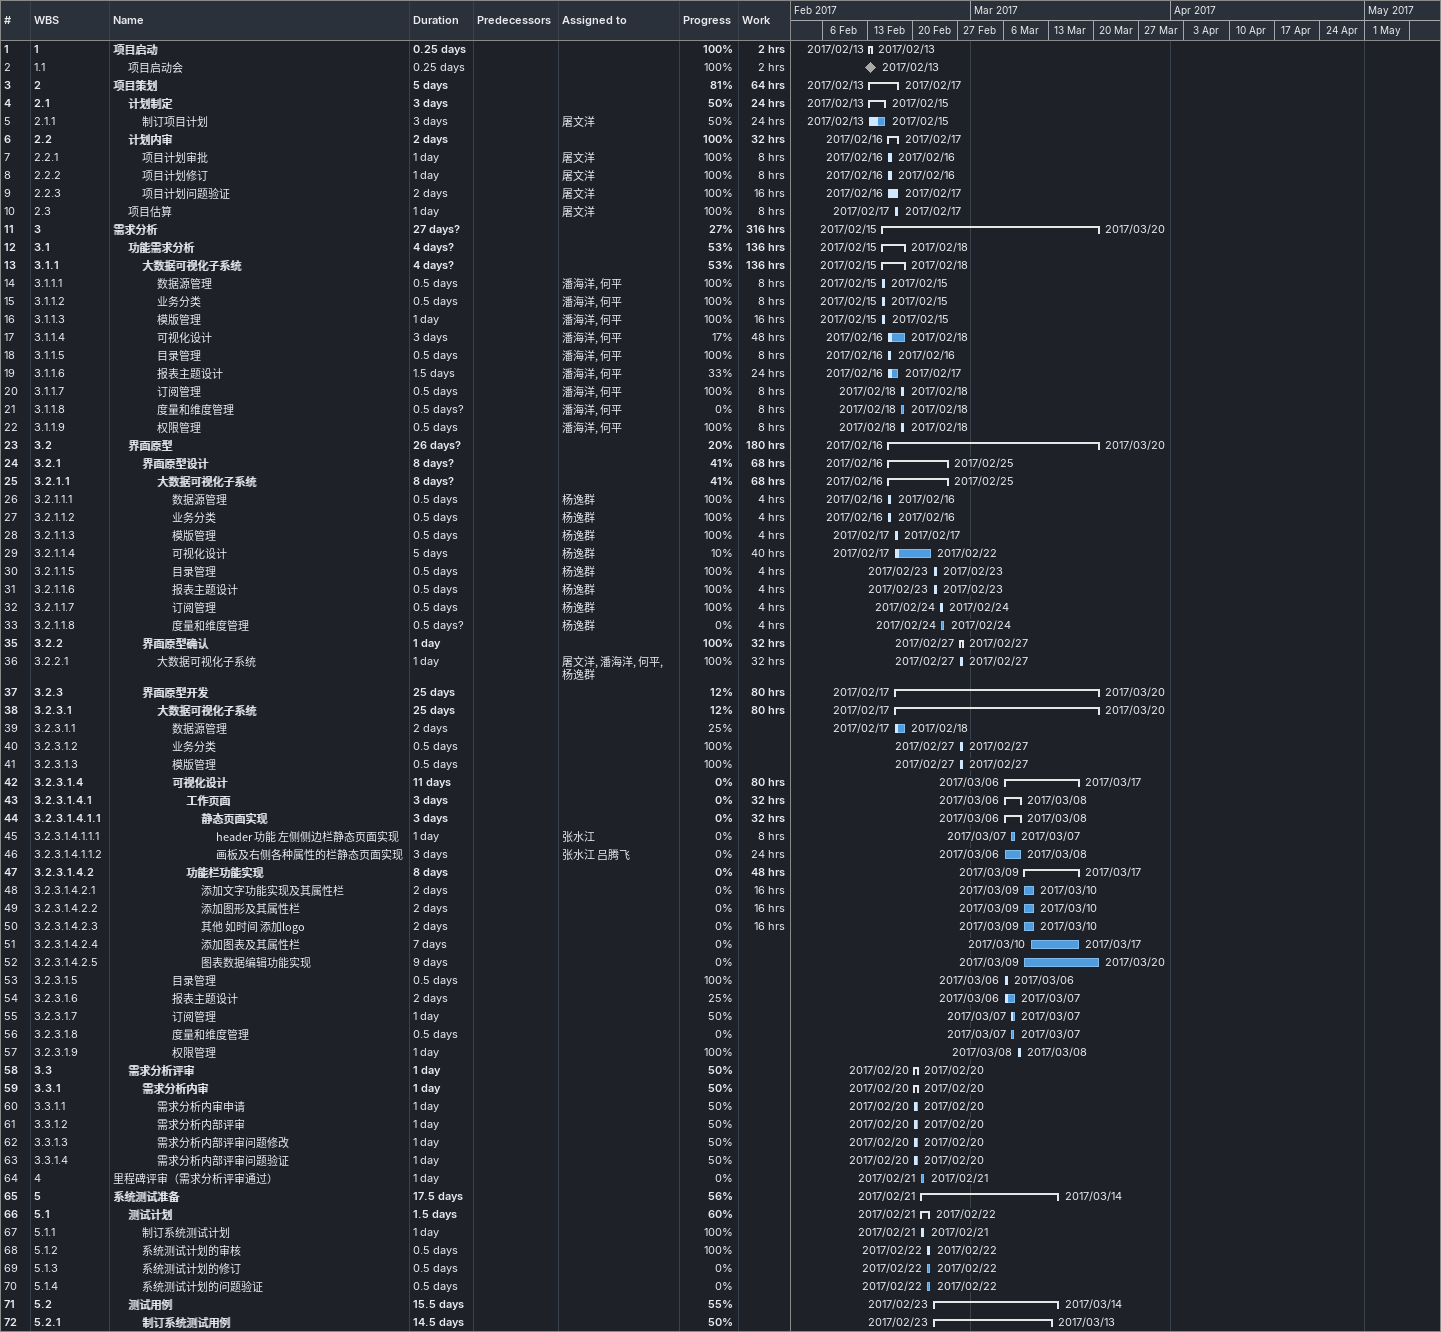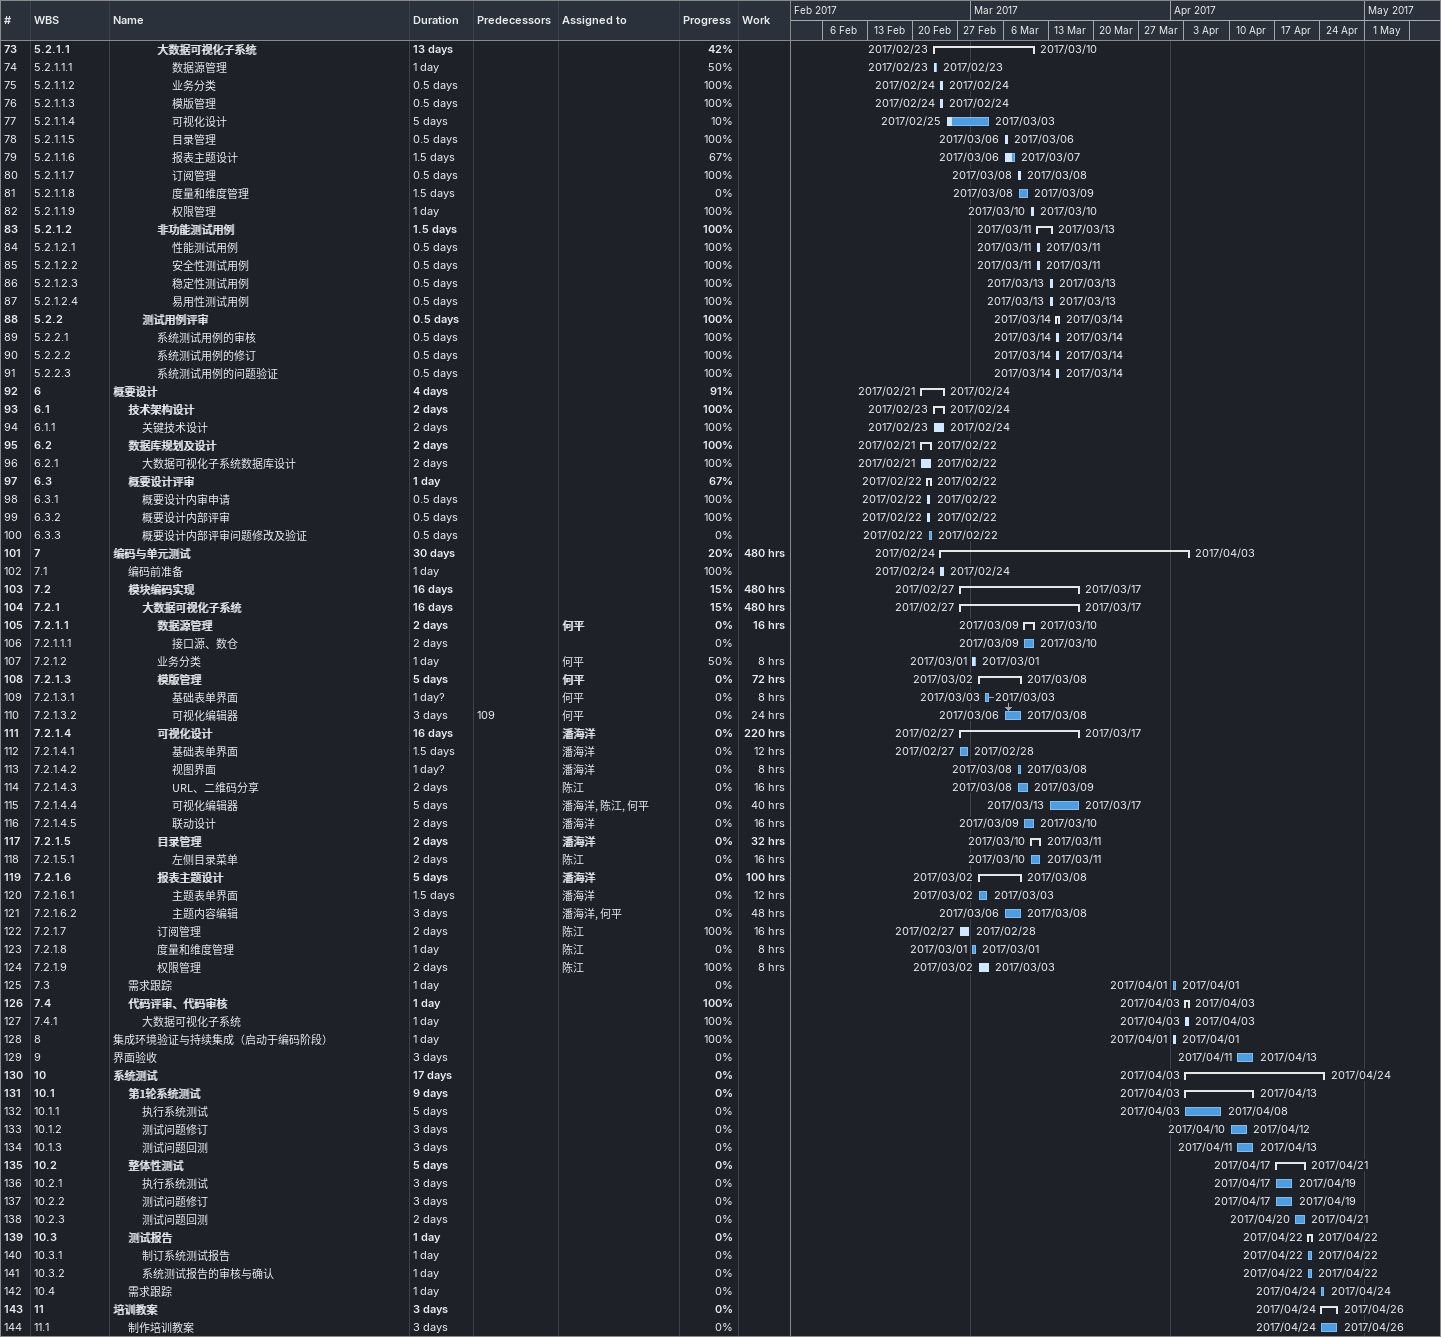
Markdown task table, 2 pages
| ID | WBS | Task | Duration | Start | Finish | Predecessors | Resources | % complete | Work (h) |
|---|---|---|---|---|---|---|---|---|---|
| 1 | 1 | **项目启动** | 0.25d | 2017-02-13 | 2017-02-13 |  |  | 100 | 2 |
| 2 | 1.1 | 项目启动会 | 0.25d | 2017-02-13 | 2017-02-13 |  |  | 100 | 2 |
| 3 | 2 | **项目策划** | 5d | 2017-02-13 | 2017-02-17 |  |  | 81 | 64 |
| 4 | 2.1 | **计划制定** | 3d | 2017-02-13 | 2017-02-15 |  |  | 50 | 24 |
| 5 | 2.1.1 | 制订项目计划 | 3d | 2017-02-13 | 2017-02-15 |  | 屠文洋 | 50 | 24 |
| 6 | 2.2 | **计划内审** | 2d | 2017-02-16 | 2017-02-17 |  |  | 100 | 32 |
| 7 | 2.2.1 | 项目计划审批 | 1d | 2017-02-16 | 2017-02-16 |  | 屠文洋 | 100 | 8 |
| 8 | 2.2.2 | 项目计划修订 | 1d | 2017-02-16 | 2017-02-16 |  | 屠文洋 | 100 | 8 |
| 9 | 2.2.3 | 项目计划问题验证 | 2d | 2017-02-16 | 2017-02-17 |  | 屠文洋 | 100 | 16 |
| 10 | 2.3 | 项目估算 | 1d | 2017-02-17 | 2017-02-17 |  | 屠文洋 | 100 | 8 |
| 11 | 3 | **需求分析** | 27d? | 2017-02-15 | 2017-03-20 |  |  | 27 | 316 |
| 12 | 3.1 | **功能需求分析** | 4d? | 2017-02-15 | 2017-02-18 |  |  | 53 | 136 |
| 13 | 3.1.1 | **大数据可视化子系统** | 4d? | 2017-02-15 | 2017-02-18 |  |  | 53 | 136 |
| 14 | 3.1.1.1 | 数据源管理 | 0.5d | 2017-02-15 | 2017-02-15 |  | 潘海洋, 何平 | 100 | 8 |
| 15 | 3.1.1.2 | 业务分类 | 0.5d | 2017-02-15 | 2017-02-15 |  | 潘海洋, 何平 | 100 | 8 |
| 16 | 3.1.1.3 | 模版管理 | 1d | 2017-02-15 | 2017-02-15 |  | 潘海洋, 何平 | 100 | 16 |
| 17 | 3.1.1.4 | 可视化设计 | 3d | 2017-02-16 | 2017-02-18 |  | 潘海洋, 何平 | 17 | 48 |
| 18 | 3.1.1.5 | 目录管理 | 0.5d | 2017-02-16 | 2017-02-16 |  | 潘海洋, 何平 | 100 | 8 |
| 19 | 3.1.1.6 | 报表主题设计 | 1.5d | 2017-02-16 | 2017-02-17 |  | 潘海洋, 何平 | 33 | 24 |
| 20 | 3.1.1.7 | 订阅管理 | 0.5d | 2017-02-18 | 2017-02-18 |  | 潘海洋, 何平 | 100 | 8 |
| 21 | 3.1.1.8 | 度量和维度管理 | 0.5d? | 2017-02-18 | 2017-02-18 |  | 潘海洋, 何平 | 0 | 8 |
| 22 | 3.1.1.9 | 权限管理 | 0.5d | 2017-02-18 | 2017-02-18 |  | 潘海洋, 何平 | 100 | 8 |
| 23 | 3.2 | **界面原型** | 26d? | 2017-02-16 | 2017-03-20 |  |  | 20 | 180 |
| 24 | 3.2.1 | **界面原型设计** | 8d? | 2017-02-16 | 2017-02-25 |  |  | 41 | 68 |
| 25 | 3.2.1.1 | **大数据可视化子系统** | 8d? | 2017-02-16 | 2017-02-25 |  |  | 41 | 68 |
| 26 | 3.2.1.1.1 | 数据源管理 | 0.5d | 2017-02-16 | 2017-02-16 |  | 杨逸群 | 100 | 4 |
| 27 | 3.2.1.1.2 | 业务分类 | 0.5d | 2017-02-16 | 2017-02-16 |  | 杨逸群 | 100 | 4 |
| 28 | 3.2.1.1.3 | 模版管理 | 0.5d | 2017-02-17 | 2017-02-17 |  | 杨逸群 | 100 | 4 |
| 29 | 3.2.1.1.4 | 可视化设计 | 5d | 2017-02-17 | 2017-02-22 |  | 杨逸群 | 10 | 40 |
| 30 | 3.2.1.1.5 | 目录管理 | 0.5d | 2017-02-23 | 2017-02-23 |  | 杨逸群 | 100 | 4 |
| 31 | 3.2.1.1.6 | 报表主题设计 | 0.5d | 2017-02-23 | 2017-02-23 |  | 杨逸群 | 100 | 4 |
| 32 | 3.2.1.1.7 | 订阅管理 | 0.5d | 2017-02-24 | 2017-02-24 |  | 杨逸群 | 100 | 4 |
| 33 | 3.2.1.1.8 | 度量和维度管理 | 0.5d? | 2017-02-24 | 2017-02-24 |  | 杨逸群 | 0 | 4 |
| 35 | 3.2.2 | **界面原型确认** | 1d | 2017-02-27 | 2017-02-27 |  |  | 100 | 32 |
| 36 | 3.2.2.1 | 大数据可视化子系统 | 1d | 2017-02-27 | 2017-02-27 |  | 屠文洋, 潘海洋, 何平, 杨逸群 | 100 | 32 |
| 37 | 3.2.3 | **界面原型开发** | 25d | 2017-02-17 | 2017-03-20 |  |  | 12 | 80 |
| 38 | 3.2.3.1 | **大数据可视化子系统** | 25d | 2017-02-17 | 2017-03-20 |  |  | 12 | 80 |
| 39 | 3.2.3.1.1 | 数据源管理 | 2d | 2017-02-17 | 2017-02-18 |  |  | 25 |  |
| 40 | 3.2.3.1.2 | 业务分类 | 0.5d | 2017-02-27 | 2017-02-27 |  |  | 100 |  |
| 41 | 3.2.3.1.3 | 模版管理 | 0.5d | 2017-02-27 | 2017-02-27 |  |  | 100 |  |
| 42 | 3.2.3.1.4 | **可视化设计** | 11d | 2017-03-06 | 2017-03-17 |  |  | 0 | 80 |
| 43 | 3.2.3.1.4.1 | **工作页面** | 3d | 2017-03-06 | 2017-03-08 |  |  | 0 | 32 |
| 44 | 3.2.3.1.4.1.1 | **静态页面实现** | 3d | 2017-03-06 | 2017-03-08 |  |  | 0 | 32 |
| 45 | 3.2.3.1.4.1.1.1 | header 功能 左侧侧边栏静态页面实现 | 1d | 2017-03-07 | 2017-03-07 |  | 张水江 | 0 | 8 |
| 46 | 3.2.3.1.4.1.1.2 | 画板及右侧各种属性的栏静态页面实现 | 3d | 2017-03-06 | 2017-03-08 |  | 张水江 吕腾飞 | 0 | 24 |
| 47 | 3.2.3.1.4.2 | **功能栏功能实现** | 8d | 2017-03-09 | 2017-03-17 |  |  | 0 | 48 |
| 48 | 3.2.3.1.4.2.1 | 添加文字功能实现及其属性栏 | 2d | 2017-03-09 | 2017-03-10 |  |  | 0 | 16 |
| 49 | 3.2.3.1.4.2.2 | 添加图形及其属性栏 | 2d | 2017-03-09 | 2017-03-10 |  |  | 0 | 16 |
| 50 | 3.2.3.1.4.2.3 | 其他 如时间 添加logo | 2d | 2017-03-09 | 2017-03-10 |  |  | 0 | 16 |
| 51 | 3.2.3.1.4.2.4 | 添加图表及其属性栏 | 7d | 2017-03-10 | 2017-03-17 |  |  | 0 |  |
| 52 | 3.2.3.1.4.2.5 | 图表数据编辑功能实现 | 9d | 2017-03-09 | 2017-03-20 |  |  | 0 |  |
| 53 | 3.2.3.1.5 | 目录管理 | 0.5d | 2017-03-06 | 2017-03-06 |  |  | 100 |  |
| 54 | 3.2.3.1.6 | 报表主题设计 | 2d | 2017-03-06 | 2017-03-07 |  |  | 25 |  |
| 55 | 3.2.3.1.7 | 订阅管理 | 1d | 2017-03-07 | 2017-03-07 |  |  | 50 |  |
| 56 | 3.2.3.1.8 | 度量和维度管理 | 0.5d | 2017-03-07 | 2017-03-07 |  |  | 0 |  |
| 57 | 3.2.3.1.9 | 权限管理 | 1d | 2017-03-08 | 2017-03-08 |  |  | 100 |  |
| 58 | 3.3 | **需求分析评审** | 1d | 2017-02-20 | 2017-02-20 |  |  | 50 |  |
| 59 | 3.3.1 | **需求分析内审** | 1d | 2017-02-20 | 2017-02-20 |  |  | 50 |  |
| 60 | 3.3.1.1 | 需求分析内审申请 | 1d | 2017-02-20 | 2017-02-20 |  |  | 50 |  |
| 61 | 3.3.1.2 | 需求分析内部评审 | 1d | 2017-02-20 | 2017-02-20 |  |  | 50 |  |
| 62 | 3.3.1.3 | 需求分析内部评审问题修改 | 1d | 2017-02-20 | 2017-02-20 |  |  | 50 |  |
| 63 | 3.3.1.4 | 需求分析内部评审问题验证 | 1d | 2017-02-20 | 2017-02-20 |  |  | 50 |  |
| 64 | 4 | 里程碑评审（需求分析评审通过） | 1d | 2017-02-21 | 2017-02-21 |  |  | 0 |  |
| 65 | 5 | **系统测试准备** | 17.5d | 2017-02-21 | 2017-03-14 |  |  | 56 |  |
| 66 | 5.1 | **测试计划** | 1.5d | 2017-02-21 | 2017-02-22 |  |  | 60 |  |
| 67 | 5.1.1 | 制订系统测试计划 | 1d | 2017-02-21 | 2017-02-21 |  |  | 100 |  |
| 68 | 5.1.2 | 系统测试计划的审核 | 0.5d | 2017-02-22 | 2017-02-22 |  |  | 100 |  |
| 69 | 5.1.3 | 系统测试计划的修订 | 0.5d | 2017-02-22 | 2017-02-22 |  |  | 0 |  |
| 70 | 5.1.4 | 系统测试计划的问题验证 | 0.5d | 2017-02-22 | 2017-02-22 |  |  | 0 |  |
| 71 | 5.2 | **测试用例** | 15.5d | 2017-02-23 | 2017-03-14 |  |  | 55 |  |
| 72 | 5.2.1 | **制订系统测试用例** | 14.5d | 2017-02-23 | 2017-03-13 |  |  | 50 |  |
| 73 | 5.2.1.1 | **大数据可视化子系统** | 13d | 2017-02-23 | 2017-03-10 |  |  | 42 |  |
| 74 | 5.2.1.1.1 | 数据源管理 | 1d | 2017-02-23 | 2017-02-23 |  |  | 50 |  |
| 75 | 5.2.1.1.2 | 业务分类 | 0.5d | 2017-02-24 | 2017-02-24 |  |  | 100 |  |
| 76 | 5.2.1.1.3 | 模版管理 | 0.5d | 2017-02-24 | 2017-02-24 |  |  | 100 |  |
| 77 | 5.2.1.1.4 | 可视化设计 | 5d | 2017-02-25 | 2017-03-03 |  |  | 10 |  |
| 78 | 5.2.1.1.5 | 目录管理 | 0.5d | 2017-03-06 | 2017-03-06 |  |  | 100 |  |
| 79 | 5.2.1.1.6 | 报表主题设计 | 1.5d | 2017-03-06 | 2017-03-07 |  |  | 67 |  |
| 80 | 5.2.1.1.7 | 订阅管理 | 0.5d | 2017-03-08 | 2017-03-08 |  |  | 100 |  |
| 81 | 5.2.1.1.8 | 度量和维度管理 | 1.5d | 2017-03-08 | 2017-03-09 |  |  | 0 |  |
| 82 | 5.2.1.1.9 | 权限管理 | 1d | 2017-03-10 | 2017-03-10 |  |  | 100 |  |
| 83 | 5.2.1.2 | **非功能测试用例** | 1.5d | 2017-03-11 | 2017-03-13 |  |  | 100 |  |
| 84 | 5.2.1.2.1 | 性能测试用例 | 0.5d | 2017-03-11 | 2017-03-11 |  |  | 100 |  |
| 85 | 5.2.1.2.2 | 安全性测试用例 | 0.5d | 2017-03-11 | 2017-03-11 |  |  | 100 |  |
| 86 | 5.2.1.2.3 | 稳定性测试用例 | 0.5d | 2017-03-13 | 2017-03-13 |  |  | 100 |  |
| 87 | 5.2.1.2.4 | 易用性测试用例 | 0.5d | 2017-03-13 | 2017-03-13 |  |  | 100 |  |
| 88 | 5.2.2 | **测试用例评审** | 0.5d | 2017-03-14 | 2017-03-14 |  |  | 100 |  |
| 89 | 5.2.2.1 | 系统测试用例的审核 | 0.5d | 2017-03-14 | 2017-03-14 |  |  | 100 |  |
| 90 | 5.2.2.2 | 系统测试用例的修订 | 0.5d | 2017-03-14 | 2017-03-14 |  |  | 100 |  |
| 91 | 5.2.2.3 | 系统测试用例的问题验证 | 0.5d | 2017-03-14 | 2017-03-14 |  |  | 100 |  |
| 92 | 6 | **概要设计** | 4d | 2017-02-21 | 2017-02-24 |  |  | 91 |  |
| 93 | 6.1 | **技术架构设计** | 2d | 2017-02-23 | 2017-02-24 |  |  | 100 |  |
| 94 | 6.1.1 | 关键技术设计 | 2d | 2017-02-23 | 2017-02-24 |  |  | 100 |  |
| 95 | 6.2 | **数据库规划及设计** | 2d | 2017-02-21 | 2017-02-22 |  |  | 100 |  |
| 96 | 6.2.1 | 大数据可视化子系统数据库设计 | 2d | 2017-02-21 | 2017-02-22 |  |  | 100 |  |
| 97 | 6.3 | **概要设计评审** | 1d | 2017-02-22 | 2017-02-22 |  |  | 67 |  |
| 98 | 6.3.1 | 概要设计内审申请 | 0.5d | 2017-02-22 | 2017-02-22 |  |  | 100 |  |
| 99 | 6.3.2 | 概要设计内部评审 | 0.5d | 2017-02-22 | 2017-02-22 |  |  | 100 |  |
| 100 | 6.3.3 | 概要设计内部评审问题修改及验证 | 0.5d | 2017-02-22 | 2017-02-22 |  |  | 0 |  |
| 101 | 7 | **编码与单元测试** | 30d | 2017-02-24 | 2017-04-03 |  |  | 20 | 480 |
| 102 | 7.1 | 编码前准备 | 1d | 2017-02-24 | 2017-02-24 |  |  | 100 |  |
| 103 | 7.2 | **模块编码实现** | 16d | 2017-02-27 | 2017-03-17 |  |  | 15 | 480 |
| 104 | 7.2.1 | **大数据可视化子系统** | 16d | 2017-02-27 | 2017-03-17 |  |  | 15 | 480 |
| 105 | 7.2.1.1 | **数据源管理** | 2d | 2017-03-09 | 2017-03-10 |  | 何平 | 0 | 16 |
| 106 | 7.2.1.1.1 | 接口源、数仓 | 2d | 2017-03-09 | 2017-03-10 |  |  | 0 |  |
| 107 | 7.2.1.2 | 业务分类 | 1d | 2017-03-01 | 2017-03-01 |  | 何平 | 50 | 8 |
| 108 | 7.2.1.3 | **模版管理** | 5d | 2017-03-02 | 2017-03-08 |  | 何平 | 0 | 72 |
| 109 | 7.2.1.3.1 | 基础表单界面 | 1d? | 2017-03-03 | 2017-03-03 |  | 何平 | 0 | 8 |
| 110 | 7.2.1.3.2 | 可视化编辑器 | 3d | 2017-03-06 | 2017-03-08 | 109 | 何平 | 0 | 24 |
| 111 | 7.2.1.4 | **可视化设计** | 16d | 2017-02-27 | 2017-03-17 |  | 潘海洋 | 0 | 220 |
| 112 | 7.2.1.4.1 | 基础表单界面 | 1.5d | 2017-02-27 | 2017-02-28 |  | 潘海洋 | 0 | 12 |
| 113 | 7.2.1.4.2 | 视图界面 | 1d? | 2017-03-08 | 2017-03-08 |  | 潘海洋 | 0 | 8 |
| 114 | 7.2.1.4.3 | URL、二维码分享 | 2d | 2017-03-08 | 2017-03-09 |  | 陈江 | 0 | 16 |
| 115 | 7.2.1.4.4 | 可视化编辑器 | 5d | 2017-03-13 | 2017-03-17 |  | 潘海洋, 陈江, 何平 | 0 | 40 |
| 116 | 7.2.1.4.5 | 联动设计 | 2d | 2017-03-09 | 2017-03-10 |  | 潘海洋 | 0 | 16 |
| 117 | 7.2.1.5 | **目录管理** | 2d | 2017-03-10 | 2017-03-11 |  | 潘海洋 | 0 | 32 |
| 118 | 7.2.1.5.1 | 左侧目录菜单 | 2d | 2017-03-10 | 2017-03-11 |  | 陈江 | 0 | 16 |
| 119 | 7.2.1.6 | **报表主题设计** | 5d | 2017-03-02 | 2017-03-08 |  | 潘海洋 | 0 | 100 |
| 120 | 7.2.1.6.1 | 主题表单界面 | 1.5d | 2017-03-02 | 2017-03-03 |  | 潘海洋 | 0 | 12 |
| 121 | 7.2.1.6.2 | 主题内容编辑 | 3d | 2017-03-06 | 2017-03-08 |  | 潘海洋, 何平 | 0 | 48 |
| 122 | 7.2.1.7 | 订阅管理 | 2d | 2017-02-27 | 2017-02-28 |  | 陈江 | 100 | 16 |
| 123 | 7.2.1.8 | 度量和维度管理 | 1d | 2017-03-01 | 2017-03-01 |  | 陈江 | 0 | 8 |
| 124 | 7.2.1.9 | 权限管理 | 2d | 2017-03-02 | 2017-03-03 |  | 陈江 | 100 | 8 |
| 125 | 7.3 | 需求跟踪 | 1d | 2017-04-01 | 2017-04-01 |  |  | 0 |  |
| 126 | 7.4 | **代码评审、代码审核** | 1d | 2017-04-03 | 2017-04-03 |  |  | 100 |  |
| 127 | 7.4.1 | 大数据可视化子系统 | 1d | 2017-04-03 | 2017-04-03 |  |  | 100 |  |
| 128 | 8 | 集成环境验证与持续集成（启动于编码阶段） | 1d | 2017-04-01 | 2017-04-01 |  |  | 100 |  |
| 129 | 9 | 界面验收 | 3d | 2017-04-11 | 2017-04-13 |  |  | 0 |  |
| 130 | 10 | **系统测试** | 17d | 2017-04-03 | 2017-04-24 |  |  | 0 |  |
| 131 | 10.1 | **第1轮系统测试** | 9d | 2017-04-03 | 2017-04-13 |  |  | 0 |  |
| 132 | 10.1.1 | 执行系统测试 | 5d | 2017-04-03 | 2017-04-08 |  |  | 0 |  |
| 133 | 10.1.2 | 测试问题修订 | 3d | 2017-04-10 | 2017-04-12 |  |  | 0 |  |
| 134 | 10.1.3 | 测试问题回测 | 3d | 2017-04-11 | 2017-04-13 |  |  | 0 |  |
| 135 | 10.2 | **整体性测试** | 5d | 2017-04-17 | 2017-04-21 |  |  | 0 |  |
| 136 | 10.2.1 | 执行系统测试 | 3d | 2017-04-17 | 2017-04-19 |  |  | 0 |  |
| 137 | 10.2.2 | 测试问题修订 | 3d | 2017-04-17 | 2017-04-19 |  |  | 0 |  |
| 138 | 10.2.3 | 测试问题回测 | 2d | 2017-04-20 | 2017-04-21 |  |  | 0 |  |
| 139 | 10.3 | **测试报告** | 1d | 2017-04-22 | 2017-04-22 |  |  | 0 |  |
| 140 | 10.3.1 | 制订系统测试报告 | 1d | 2017-04-22 | 2017-04-22 |  |  | 0 |  |
| 141 | 10.3.2 | 系统测试报告的审核与确认 | 1d | 2017-04-22 | 2017-04-22 |  |  | 0 |  |
| 142 | 10.4 | 需求跟踪 | 1d | 2017-04-24 | 2017-04-24 |  |  | 0 |  |
| 143 | 11 | **培训教案** | 3d | 2017-04-24 | 2017-04-26 |  |  | 0 |  |
| 144 | 11.1 | 制作培训教案 | 3d | 2017-04-24 | 2017-04-26 |  |  | 0 |  |
